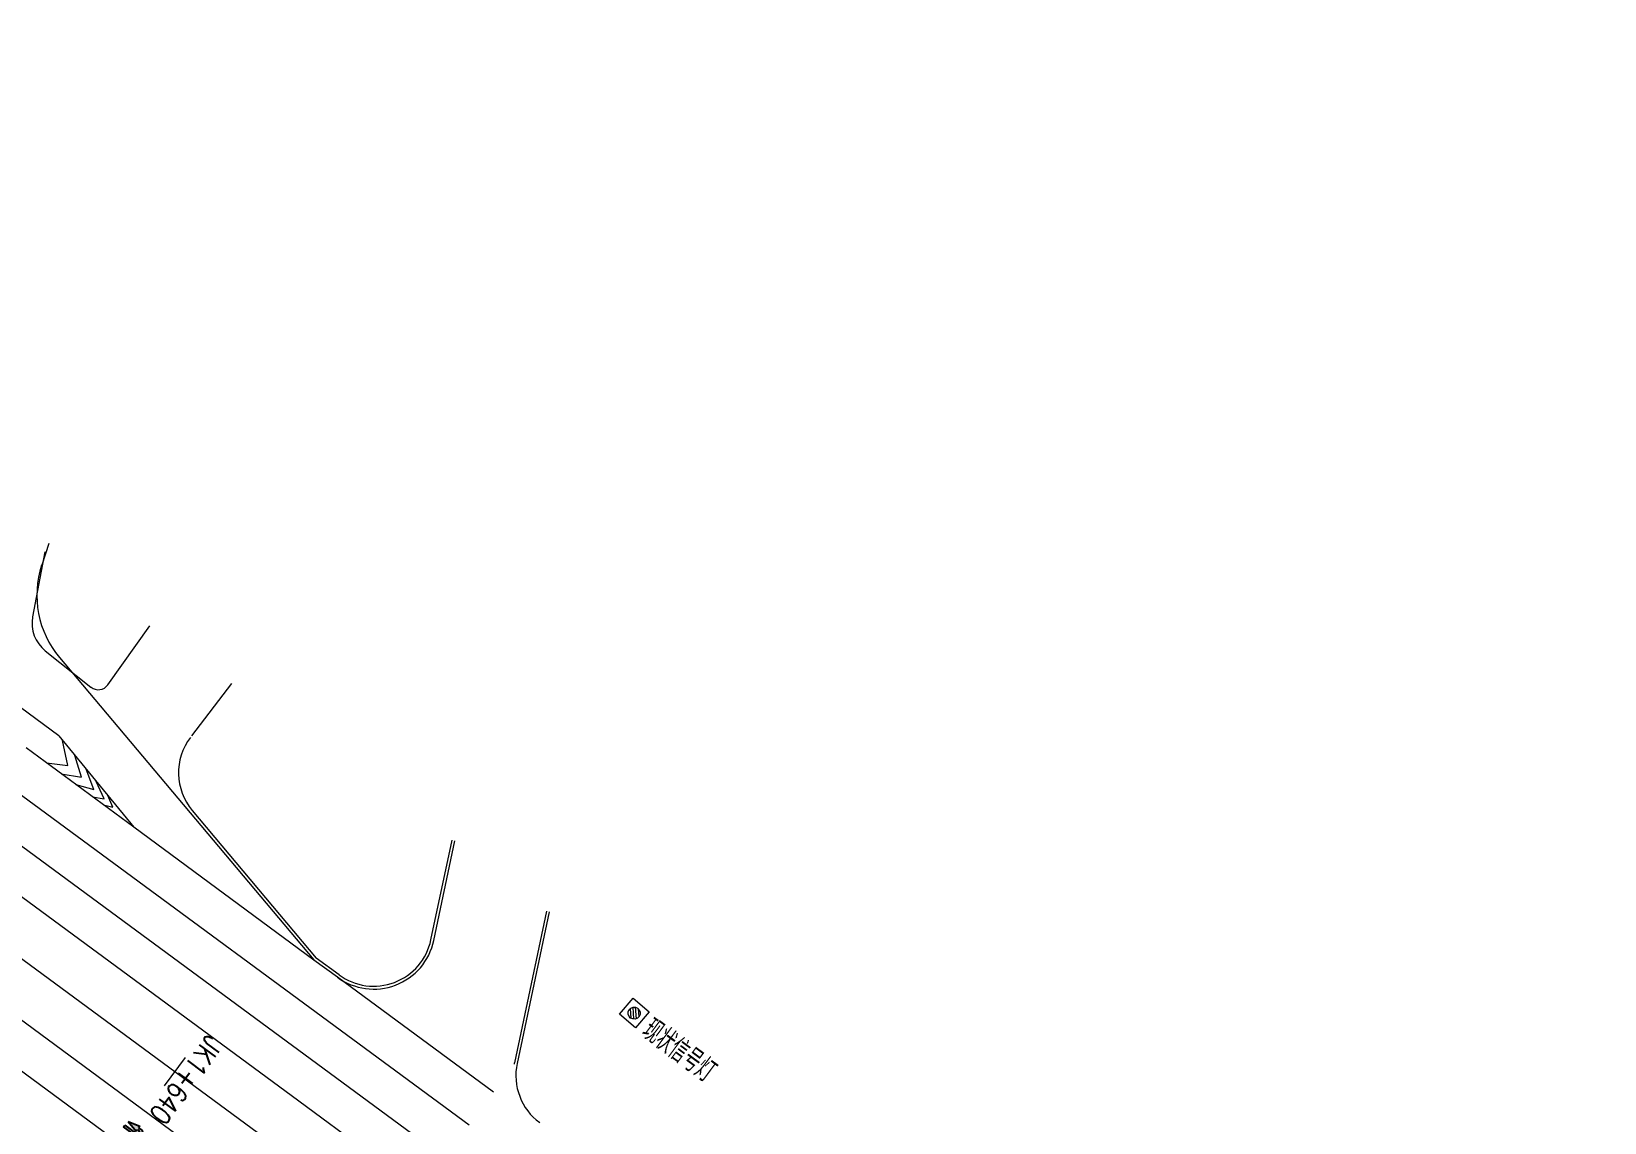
# Model space of a CAD drawing. Header units: millimetres. Extents: x 523446 to 528898, y 388189 to 392165.
# Drawn here: x 527305.5 to 527440, y 389532 to 389625.4 of the extents above; entities that cross this region are included whole.
import ezdxf
from ezdxf.enums import TextEntityAlignment as Align

# ---------------------------------------------------------------- set-up
doc = ezdxf.new("R2010")
doc.units = ezdxf.units.MM
doc.linetypes.add('ACAD_ISO04W100', pattern=[30, 24, -3, 0, -3])
doc.linetypes.add('CONTINOUS', pattern=[0])
for name, color, linetype, lineweight in [('0-现状交通设施2018', 7, 'Continuous', 0), ('0-现状信号灯', 7, 'Continuous', 40), ('xubx地面', 7, 'CONTINOUS', 40)]:
    doc.layers.add(name, color=color, linetype=linetype, lineweight=lineweight)
for name, color, linetype in [('JQDD-标注路线桩号', 7, 'Continuous'), ('MEDS道路平面中线-JQDD', 7, 'Continuous'), ('交通工程', 7, 'Continuous'), ('车行道边线', 5, 'ACAD_ISO04W100')]:
    doc.layers.add(name, color=color, linetype=linetype)
doc.layers.add('PP-COM', color=7, linetype='Continuous', plot=False)
doc.styles.add('HZTXT_S', font='TXT_S.shx', dxfattribs={"width": 0.75, "bigfont": 'HZTXT.shx'})
doc.styles.add('MEDS', font='TXT_S.SHX', dxfattribs={"width": 0.75, "bigfont": 'hztxt.shx'})

# ---------------------------------------------------------------- blocks, each defined once
blk = doc.blocks.new('A$C7BEC6FD5')
at = {"layer": 'PP-COM', "lineweight": -3}
blk.add_hatch(color=256, dxfattribs=at).paths.add_polyline_path([(5.6, 15.3), (5.6, -0.6), (7.9, -0.6), (7.9, 26.4), (10.2, 26.4), (6.8, 44.4), (3.3, 26.4), (5.6, 26.4), (5.6, 21.4, 0.131652), (3.4, 22.1, 0.414214), (-1.1, 17.6), (-1.1, 13.5), (-3.4, 13.5), (0, 0), (3.4, 13.5), (1.1, 13.5), (1.1, 15.3, -0.414214), (3.4, 17.6, -0.414214)])
for p, q in [((3.3, 26.4), (6.8, 44.4)), ((6.8, 44.4), (10.2, 26.4)), ((5.6, 26.4), (3.3, 26.4)), ((5.6, 21.4), (5.6, 26.4)), ((10.2, 26.4), (7.9, 26.4)), ((7.9, 26.4), (7.9, -0.6)), ((5.6, -0.6), (5.6, 15.3)), ((7.9, -0.6), (5.6, -0.6))]:
    blk.add_line(p, q, dxfattribs=at)
at = {"layer": 'PP-COM'}
for p, q in [((-3.4, 13.5), (-1.1, 13.5)), ((0, 0), (-3.4, 13.5)), ((-1.1, 13.5), (-1.1, 17.6)), ((0, 0), (3.4, 13.5)), ((1.1, 13.5), (1.1, 15.3)), ((3.4, 13.5), (1.1, 13.5))]:
    blk.add_line(p, q, dxfattribs=at)
for centre, radius, start, end in [((3.4, 17.6), 4.5, 90, 180), ((3.4, 17.6), 4.5, 60, 90), ((3.4, 15.3), 2.25, 90, 180), ((3.4, 15.3), 2.25, 0, 90)]:
    blk.add_arc(centre, radius, start, end, dxfattribs=at)
blk = doc.blocks.new('7')
at = {"layer": '0-现状信号灯', "linetype": 'Continuous', "lineweight": 0, "ltscale": 0.005}
for p, q in [((525414.9, 388753.36), (525416.62, 388753.9)), ((525415.44, 388751.64), (525414.9, 388753.36)), ((525415.94, 388753.28), (525415.56, 388752.55)), ((525416.62, 388753.9), (525417.16, 388752.19)), ((525417.16, 388752.19), (525415.44, 388751.64)), ((525416.18, 388753.26), (525415.71, 388752.36)), ((525416.37, 388753.15), (525415.92, 388752.27)), ((525416.51, 388752.92), (525416.18, 388752.28))]:
    blk.add_line(p, q, dxfattribs=at)
blk.add_ellipse((525416.02, 388752.77), major_axis=(0.365, 0.365), ratio=1, start_param=3.156470216024712, end_param=9.439655523204298, dxfattribs=at)

msp = doc.modelspace()

# ---------------------------------------------------------------- linework, layer by layer
at = {"layer": 'JQDD-标注路线桩号', "color": 7, "linetype": 'ByBlock', "lineweight": 0}
msp.add_line((527318.62, 389537.62), (527316.84, 389535.2), dxfattribs=at)
at = {"layer": 'MEDS道路平面中线-JQDD', "color": 4, "linetype": 'ByBlock', "lineweight": 0}
msp.add_line((527569.25, 389351.23), (527209.19, 389616.32), dxfattribs=at)
at = {"layer": 'xubx地面', "color": 7, "linetype": 'ByBlock', "lineweight": 0, "ltscale": 5}
for p, q in [((527342.92, 389531.83), (527215.86, 389625.38)), ((527340.85, 389529.02), (527213.79, 389622.56)), ((527329.65, 389545.95), (527314.23, 389557.31)), ((527345, 389534.65), (527331.65, 389544.48)), ((527335.73, 389528.44), (527327.7, 389534.35))]:
    msp.add_line(p, q, dxfattribs=at)
at = {"layer": 'xubx地面', "linetype": 'ByBlock', "lineweight": 0, "ltscale": 5}
for p, q in [((527327.7, 389534.35), (527211.71, 389619.74)), ((527307.83, 389565.12), (527237.76, 389616.7)), ((527322.46, 389527.66), (527206.67, 389612.9)), ((527306.97, 389581.59), (527306.36, 389579.73)), ((527307.88, 389571.84), (527329.65, 389545.96)), ((527307.83, 389565.12), (527314.23, 389557.31)), ((527314.23, 389557.31), (527305.02, 389564.09)), ((527339.9, 389547.62), (527341.7, 389556.14)), ((527349.53, 389550.12), (527346.79, 389537.16)), ((527331.65, 389544.48), (527329.65, 389545.95)), ((527331.66, 389516.53), (527299.45, 389540.25))]:
    msp.add_line(p, q, dxfattribs=at)
at = {"layer": 'xubx地面', "linetype": 'ByBlock', "lineweight": 0}
for p, q in [((527308.58, 389562.6), (527308.15, 389564.73)), ((527309.75, 389561.6), (527309.2, 389563.44)), ((527306.76, 389562.81), (527308.58, 389562.6)), ((527310.81, 389560.55), (527310.17, 389562.27)), ((527308.02, 389561.88), (527309.75, 389561.6)), ((527309.27, 389560.96), (527310.81, 389560.55)), ((527311.71, 389559.75), (527311.03, 389561.22)), ((527310.69, 389559.91), (527311.71, 389559.75)), ((527312.44, 389559.02), (527312.01, 389560.01)), ((527311.63, 389559.22), (527312.44, 389559.02))]:
    msp.add_line(p, q, dxfattribs=at)
at = {"layer": 'xubx地面', "linetype": 'ByBlock', "lineweight": 0, "ltscale": 5}
for centre, radius, start, end in [((527314.19, 389577.15), 8.25, 161.8194, 220.0681), ((527334.76, 389548.71), 5.25, 233.6385, 348.0381), ((527351.92, 389536.07), 5.25, 168.0381, 169.2767)]:
    msp.add_arc(centre, radius, start, end, dxfattribs=at)
at = {"layer": '车行道边线', "color": 5, "linetype": 'ByBlock', "lineweight": 0}
for p, q in [((527306.63, 389580.87), (527305.58, 389575.3)), ((527312.01, 389569.49), (527315.6, 389574.55)), ((527306.66, 389572.4), (527310.57, 389569.29)), ((527319.19, 389565.14), (527322.61, 389569.61)), ((527319.23, 389558.74), (527329.84, 389546.12)), ((527339.65, 389547.67), (527341.46, 389556.19)), ((527349.78, 389550.07), (527347.03, 389537.11)), ((527331.8, 389544.68), (527329.84, 389546.12))]:
    msp.add_line(p, q, dxfattribs=at)
for centre, radius, start, end in [((527308.53, 389574.74), 3, 169.3362, 231.5254), ((527311.2, 389570.07), 1, 231.5254, 324.6241), ((527323.06, 389561.96), 5, 142.5895, 220.0681), ((527334.76, 389548.71), 5, 233.6385, 348.0381), ((527351.92, 389536.07), 5, 168.0381, 233.6385)]:
    msp.add_arc(centre, radius, start, end, dxfattribs=at)

# ---------------------------------------------------------------- block references
at = {"layer": '0-现状交通设施2018', "color": 6, "linetype": 'ByBlock', "lineweight": 0, "rotation": 32.35828654240682}
msp.add_blockref('7', (291593.9, -220053.91), dxfattribs=at)
at = {"layer": '交通工程', "linetype": 'ByBlock', "lineweight": 0, "xscale": 0.07643478254188638, "yscale": 0.07643478254188638, "zscale": 0.07643478254188638, "rotation": 233.6385157983131}
msp.add_blockref('A$C7BEC6FD5', (527313.76, 389532.14), dxfattribs=at)

# ---------------------------------------------------------------- texts
at = {"layer": '0-现状交通设施2018', "linetype": 'ByBlock', "lineweight": 0, "style": 'HZTXT_S', "width": 0.7}
msp.add_text('现状信号灯', height=2, rotation=323.3894, dxfattribs=at).set_placement((527363.71, 389536.13), align=Align.MIDDLE_RIGHT)
at = {"layer": 'JQDD-标注路线桩号', "color": 7, "linetype": 'ByBlock', "lineweight": 0, "style": 'MEDS', "width": 0.8}
msp.add_text('JK1+640', height=1.75, rotation=233.6385, dxfattribs=at).set_placement((527318.72, 389535.69), align=Align.MIDDLE)

doc.saveas('drawing.dxf')
